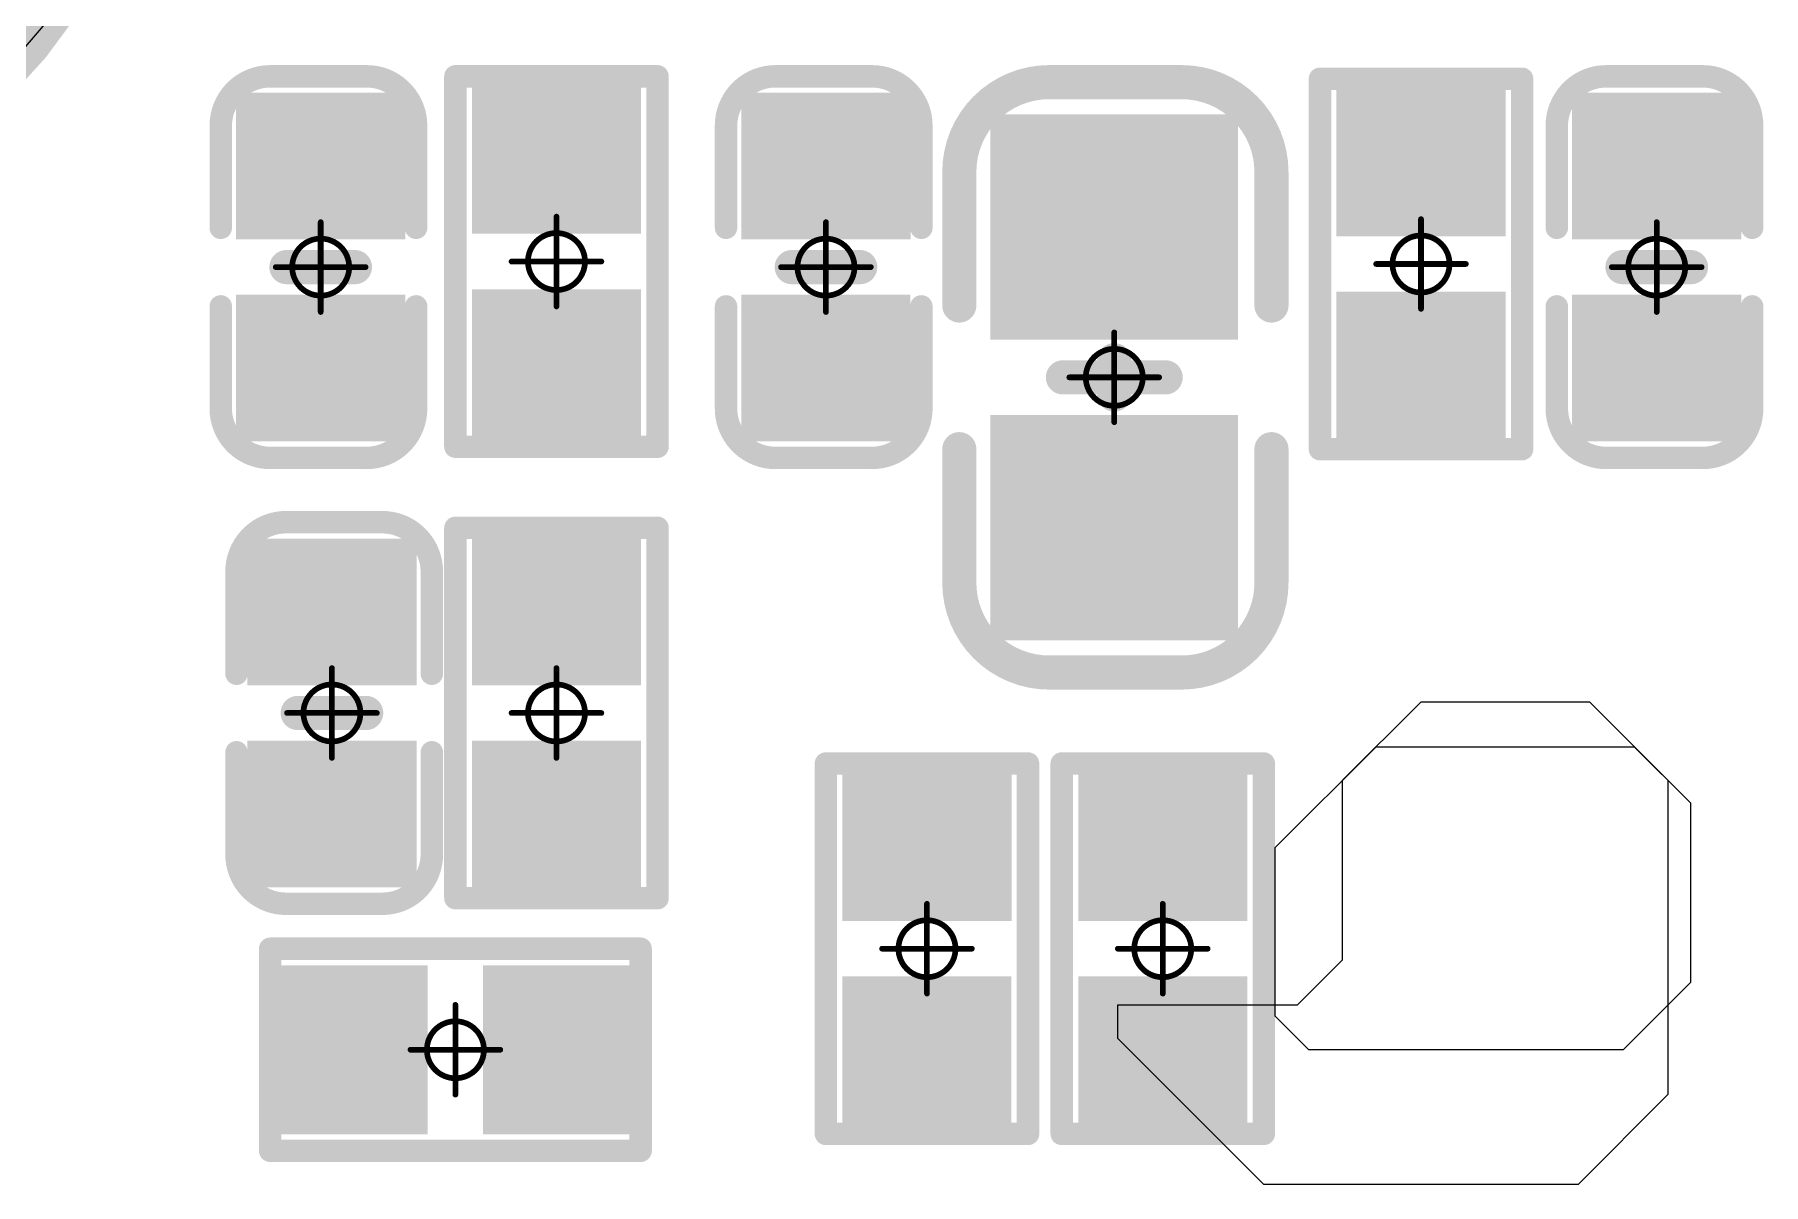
# Model space of a CAD drawing. Header units: millimetres. Extents: x 19.13 to 23.12, y 5.07 to 8.34.
# Drawn here: x 21.1321 to 21.4352, y 6.8062 to 7.0078 of the extents above; entities that cross this region are included whole.
import ezdxf

# ---------------------------------------------------------------- set-up
doc = ezdxf.new("R2010")
doc.units = ezdxf.units.MM
doc.header["$MEASUREMENT"] = 0
for name, color, linetype in [('BottomLayer', 5, 'Continuous'), ('BottomSolder', 6, 'Continuous'), ('Mechanical15', 56, 'Continuous'), ('Mechanical5', 56, 'Continuous'), ('TopLayer', 1, 'Continuous'), ('TopOverlay', 2, 'Continuous'), ('TopPaste', 8, 'Continuous'), ('TopSolder', 216, 'Continuous')]:
    doc.layers.add(name, color=color, linetype=linetype)

# ---------------------------------------------------------------- blocks, each defined once
blk = doc.blocks.new('MEC_STANDOFF_PTH_620C380P_M3_BNM_13')
at = {"layer": 'BottomLayer', "const_width": 0.12205}
blk.add_lwpolyline([(-0.06102, 0, 1), (0.06102, 0, 1)], format="xyb", close=True, dxfattribs=at)
at = {"layer": 'BottomSolder', "const_width": 0.12605}
blk.add_lwpolyline([(-0.06302, 0, 1), (0.06302, 0, 1)], format="xyb", close=True, dxfattribs=at)
at = {"layer": 'Mechanical15', "const_width": 0.001}
blk.add_lwpolyline([(0.1122, 0, 1), (-0.1122, 0, 1)], format="xyb", close=True, dxfattribs=at)
at = {"layer": 'Mechanical5'}
blk.add_line((0.09904, -0.07196), (0.08657, -0.08657), dxfattribs=at)
at = {"layer": 'TopPaste'}
blk.add_line((0.09904, -0.07196), (0.08657, -0.08657), dxfattribs=at)
at = {"layer": 'TopSolder', "const_width": 0.09849}
blk.add_lwpolyline([(-0.04924, 0, 1), (0.04924, 0, 1)], format="xyb", close=True, dxfattribs=at)
blk = doc.blocks.new('C0402_187')
at = {"layer": 'Mechanical15', "const_width": 0.001}
for points in [[(0, -0.00787), (0, 0.00788)], [(0.00788, 0), (-0.00787, 0)]]:
    blk.add_lwpolyline(points, dxfattribs=at)
at = {"layer": 'Mechanical15'}
for points, const_width in [([(-0.00025, 0.00788, 1), (0.00025, 0.00788, 1)], 0.0005), ([(0.005, 0, 1), (-0.005, 0, 1)], 0.001), ([(-0.00812, 0, 1), (-0.00762, 0, 1)], 0.0005), ([(-0.00525, 0, 1), (-0.00475, 0, 1)], 0.0005), ([(0.00475, 0, 1), (0.00525, 0, 1)], 0.0005), ([(0.00763, 0, 1), (0.00813, 0, 1)], 0.0005), ([(-0.00025, -0.00787, 1), (0.00025, -0.00787, 1)], 0.0005)]:
    blk.add_lwpolyline(points, format="xyb", close=True, dxfattribs=dict(at, const_width=const_width))
at = {"layer": 'TopLayer'}
for points in [[(-0.02657, -0.01082), (-0.00886, -0.01082), (-0.02657, 0.01083), (-0.00886, 0.01083)], [(0.00886, -0.01083), (0.02657, -0.01083), (0.00886, 0.01083), (0.02657, 0.01083)]]:
    blk.add_solid(points, dxfattribs=at)
at = {"layer": 'TopOverlay', "const_width": 0.00394}
for points in [[(-0.03346, 0.00886, -0.414214), (-0.0248, 0.01752)], [(0.0248, 0.01752, -0.414214), (0.03346, 0.00886)], [(-0.0248, -0.01673, -0.414214), (-0.03346, -0.00807)], [(0.03346, -0.00807, -0.414214), (0.0248, -0.01673)]]:
    blk.add_lwpolyline(points, format="xyb", dxfattribs=at)
at = {"layer": 'TopOverlay'}
for points, const_width in [([(-0.02578, 0.01752, 1), (-0.02382, 0.01752, 1)], 0.00197), ([(-0.02559, 0.01752, 1), (-0.02362, 0.01752, 1)], 0.00197), ([(-0.00787, 0.01752, 1), (-0.0059, 0.01752, 1)], 0.00197), ([(0.00591, 0.01752, 1), (0.00787, 0.01752, 1)], 0.00197), ([(0.02362, 0.01752, 1), (0.02559, 0.01752, 1)], 0.00197), ([(0.02382, 0.01752, 1), (0.02579, 0.01752, 1)], 0.00197), ([(-0.03445, 0.00886, 1), (-0.03248, 0.00886, 1)], 0.00197), ([(-0.03445, 0.00886, 1), (-0.03248, 0.00886, 1)], 0.00197), ([(0.03248, 0.00886, 1), (0.03445, 0.00886, 1)], 0.00197), ([(0.03248, 0.00886, 1), (0.03445, 0.00886, 1)], 0.00197), ([(-0.0015, 0.006, 1), (0.0015, 0.006, 1)], 0.003), ([(-0.0015, -0.006, 1), (0.0015, -0.006, 1)], 0.003), ([(-0.03445, -0.00807, 1), (-0.03248, -0.00807, 1)], 0.00197), ([(-0.03445, -0.00807, 1), (-0.03248, -0.00807, 1)], 0.00197), ([(0.03248, -0.00807, 1), (0.03445, -0.00807, 1)], 0.00197), ([(0.03248, -0.00807, 1), (0.03445, -0.00807, 1)], 0.00197), ([(-0.02578, -0.01673, 1), (-0.02382, -0.01673, 1)], 0.00197), ([(-0.02559, -0.01673, 1), (-0.02362, -0.01673, 1)], 0.00197), ([(-0.00787, -0.01673, 1), (-0.0059, -0.01673, 1)], 0.00197), ([(0.00591, -0.01673, 1), (0.00787, -0.01673, 1)], 0.00197), ([(0.02362, -0.01673, 1), (0.02559, -0.01673, 1)], 0.00197), ([(0.02382, -0.01673, 1), (0.02579, -0.01673, 1)], 0.00197)]:
    blk.add_lwpolyline(points, format="xyb", close=True, dxfattribs=dict(at, const_width=const_width))
for points, const_width in [([(-0.00689, 0.01752), (-0.0246, 0.01752)], 0.00394), ([(0.02461, 0.01752), (0.00689, 0.01752)], 0.00394), ([(-0.03346, -0.00807), (-0.03346, 0.00886)], 0.00394), ([(0.03346, -0.00807), (0.03346, 0.00886)], 0.00394), ([(0, -0.006), (0, 0.006)], 0.006), ([(-0.00689, -0.01673), (-0.0246, -0.01673)], 0.00394), ([(0.02461, -0.01673), (0.00689, -0.01673)], 0.00394)]:
    blk.add_lwpolyline(points, dxfattribs=dict(at, const_width=const_width))
at = {"layer": 'TopPaste'}
for points in [[(-0.02657, -0.01082), (-0.00886, -0.01082), (-0.02657, 0.01083), (-0.00886, 0.01083)], [(0.00886, -0.01083), (0.02657, -0.01083), (0.00886, 0.01083), (0.02657, 0.01083)]]:
    blk.add_solid(points, dxfattribs=at)
at = {"layer": 'TopSolder'}
for points in [[(-0.03057, -0.01482), (-0.00486, -0.01482), (-0.03057, 0.01483), (-0.00486, 0.01483)], [(0.00486, -0.01483), (0.03057, -0.01483), (0.00486, 0.01483), (0.03057, 0.01483)]]:
    blk.add_solid(points, dxfattribs=at)
blk = doc.blocks.new('C0603_188')
at = {"layer": 'Mechanical15', "const_width": 0.001}
for points in [[(0, -0.00787), (0, 0.00788)], [(0.00788, 0), (-0.00787, 0)]]:
    blk.add_lwpolyline(points, dxfattribs=at)
at = {"layer": 'Mechanical15'}
for points, const_width in [([(-0.00025, 0.00788, 1), (0.00025, 0.00788, 1)], 0.0005), ([(0.005, 0, 1), (-0.005, 0, 1)], 0.001), ([(-0.00812, 0, 1), (-0.00762, 0, 1)], 0.0005), ([(-0.00525, 0, 1), (-0.00475, 0, 1)], 0.0005), ([(0.00475, 0, 1), (0.00525, 0, 1)], 0.0005), ([(0.00763, 0, 1), (0.00813, 0, 1)], 0.0005), ([(-0.00025, -0.00787, 1), (0.00025, -0.00787, 1)], 0.0005)]:
    blk.add_lwpolyline(points, format="xyb", close=True, dxfattribs=dict(at, const_width=const_width))
at = {"layer": 'TopLayer'}
for points in [[(-0.04213, -0.01772), (-0.01063, -0.01772), (-0.04213, 0.01772), (-0.01063, 0.01772)], [(0.01063, -0.01772), (0.04213, -0.01772), (0.01063, 0.01772), (0.04213, 0.01772)]]:
    blk.add_solid(points, dxfattribs=at)
at = {"layer": 'TopOverlay', "const_width": 0.00598}
for points in [[(-0.05177, 0.01142, -0.414213), (-0.03602, 0.02717)], [(0.03602, 0.02717, -0.414213), (0.05177, 0.01142)], [(-0.03602, -0.02756, -0.414213), (-0.05177, -0.01181)], [(0.05177, -0.01181, -0.414213), (0.03602, -0.02756)]]:
    blk.add_lwpolyline(points, format="xyb", dxfattribs=at)
at = {"layer": 'TopOverlay'}
for points, const_width in [([(-0.0126, 0.02717), (-0.03602, 0.02717)], 0.00598), ([(0.03602, 0.02717), (0.0126, 0.02717)], 0.00598), ([(-0.05177, -0.01181), (-0.05177, 0.01142)], 0.00598), ([(0.05177, -0.01181), (0.05177, 0.01142)], 0.00598), ([(0, -0.009), (0, 0.009)], 0.006), ([(0, 0), (-0.003, 0)], 0.006), ([(0.003, 0), (0, 0)], 0.006), ([(-0.0126, -0.02756), (-0.03602, -0.02756)], 0.00598), ([(0.03602, -0.02756), (0.0126, -0.02756)], 0.00598)]:
    blk.add_lwpolyline(points, dxfattribs=dict(at, const_width=const_width))
for points, const_width in [([(-0.03752, 0.02717, 1), (-0.03453, 0.02717, 1)], 0.00299), ([(-0.03752, 0.02717, 1), (-0.03453, 0.02717, 1)], 0.00299), ([(-0.01409, 0.02717, 1), (-0.0111, 0.02717, 1)], 0.00299), ([(0.0111, 0.02717, 1), (0.01409, 0.02717, 1)], 0.00299), ([(0.03453, 0.02717, 1), (0.03752, 0.02717, 1)], 0.00299), ([(0.03453, 0.02717, 1), (0.03752, 0.02717, 1)], 0.00299), ([(-0.05327, 0.01142, 1), (-0.05028, 0.01142, 1)], 0.00299), ([(-0.05327, 0.01142, 1), (-0.05028, 0.01142, 1)], 0.00299), ([(0.05028, 0.01142, 1), (0.05327, 0.01142, 1)], 0.00299), ([(0.05028, 0.01142, 1), (0.05327, 0.01142, 1)], 0.00299), ([(-0.0015, 0.009, 1), (0.0015, 0.009, 1)], 0.003), ([(-0.0045, 0, 1), (-0.0015, 0, 1)], 0.003), ([(-0.0015, 0, 1), (0.0015, 0, 1)], 0.003), ([(-0.0015, 0, 1), (0.0015, 0, 1)], 0.003), ([(0.0015, 0, 1), (0.0045, 0, 1)], 0.003), ([(-0.0015, -0.009, 1), (0.0015, -0.009, 1)], 0.003), ([(-0.05327, -0.01181, 1), (-0.05028, -0.01181, 1)], 0.00299), ([(-0.05327, -0.01181, 1), (-0.05028, -0.01181, 1)], 0.00299), ([(0.05028, -0.01181, 1), (0.05327, -0.01181, 1)], 0.00299), ([(0.05028, -0.01181, 1), (0.05327, -0.01181, 1)], 0.00299), ([(-0.03752, -0.02756, 1), (-0.03453, -0.02756, 1)], 0.00299), ([(-0.03752, -0.02756, 1), (-0.03453, -0.02756, 1)], 0.00299), ([(-0.01409, -0.02756, 1), (-0.0111, -0.02756, 1)], 0.00299), ([(0.0111, -0.02756, 1), (0.01409, -0.02756, 1)], 0.00299), ([(0.03453, -0.02756, 1), (0.03752, -0.02756, 1)], 0.00299), ([(0.03453, -0.02756, 1), (0.03752, -0.02756, 1)], 0.00299)]:
    blk.add_lwpolyline(points, format="xyb", close=True, dxfattribs=dict(at, const_width=const_width))
at = {"layer": 'TopPaste'}
for points in [[(-0.04213, -0.01772), (-0.01063, -0.01772), (-0.04213, 0.01772), (-0.01063, 0.01772)], [(0.01063, -0.01772), (0.04213, -0.01772), (0.01063, 0.01772), (0.04213, 0.01772)]]:
    blk.add_solid(points, dxfattribs=at)
at = {"layer": 'TopSolder'}
for points in [[(-0.04613, -0.02172), (-0.00663, -0.02172), (-0.04613, 0.02172), (-0.00663, 0.02172)], [(0.00663, -0.02172), (0.04613, -0.02172), (0.00663, 0.02172), (0.04613, 0.02172)]]:
    blk.add_solid(points, dxfattribs=at)
blk = doc.blocks.new('C0402_194')
at = {"layer": 'Mechanical15', "const_width": 0.001}
for points in [[(0, -0.00787), (0, 0.00788)], [(0.00788, 0), (-0.00787, 0)]]:
    blk.add_lwpolyline(points, dxfattribs=at)
at = {"layer": 'Mechanical15'}
for points, const_width in [([(-0.00025, 0.00788, 1), (0.00025, 0.00788, 1)], 0.0005), ([(0.005, 0, 1), (-0.005, 0, 1)], 0.001), ([(-0.00812, 0, 1), (-0.00762, 0, 1)], 0.0005), ([(-0.00525, 0, 1), (-0.00475, 0, 1)], 0.0005), ([(0.00475, 0, 1), (0.00525, 0, 1)], 0.0005), ([(0.00763, 0, 1), (0.00813, 0, 1)], 0.0005), ([(-0.00025, -0.00787, 1), (0.00025, -0.00787, 1)], 0.0005)]:
    blk.add_lwpolyline(points, format="xyb", close=True, dxfattribs=dict(at, const_width=const_width))
at = {"layer": 'TopLayer'}
for points in [[(-0.02657, -0.01082), (-0.00886, -0.01082), (-0.02657, 0.01083), (-0.00886, 0.01083)], [(0.00886, -0.01083), (0.02657, -0.01083), (0.00886, 0.01083), (0.02657, 0.01083)]]:
    blk.add_solid(points, dxfattribs=at)
at = {"layer": 'TopOverlay', "const_width": 0.00394}
for points in [[(-0.03346, 0.00886, -0.414214), (-0.0248, 0.01752)], [(0.0248, 0.01752, -0.414214), (0.03346, 0.00886)], [(-0.0248, -0.01673, -0.414214), (-0.03346, -0.00807)], [(0.03346, -0.00807, -0.414214), (0.0248, -0.01673)]]:
    blk.add_lwpolyline(points, format="xyb", dxfattribs=at)
at = {"layer": 'TopOverlay'}
for points, const_width in [([(-0.02578, 0.01752, 1), (-0.02382, 0.01752, 1)], 0.00197), ([(-0.02559, 0.01752, 1), (-0.02362, 0.01752, 1)], 0.00197), ([(-0.00787, 0.01752, 1), (-0.0059, 0.01752, 1)], 0.00197), ([(0.00591, 0.01752, 1), (0.00787, 0.01752, 1)], 0.00197), ([(0.02362, 0.01752, 1), (0.02559, 0.01752, 1)], 0.00197), ([(0.02382, 0.01752, 1), (0.02579, 0.01752, 1)], 0.00197), ([(-0.03445, 0.00886, 1), (-0.03248, 0.00886, 1)], 0.00197), ([(-0.03445, 0.00886, 1), (-0.03248, 0.00886, 1)], 0.00197), ([(0.03248, 0.00886, 1), (0.03445, 0.00886, 1)], 0.00197), ([(0.03248, 0.00886, 1), (0.03445, 0.00886, 1)], 0.00197), ([(-0.0015, 0.006, 1), (0.0015, 0.006, 1)], 0.003), ([(-0.0015, -0.006, 1), (0.0015, -0.006, 1)], 0.003), ([(-0.03445, -0.00807, 1), (-0.03248, -0.00807, 1)], 0.00197), ([(-0.03445, -0.00807, 1), (-0.03248, -0.00807, 1)], 0.00197), ([(0.03248, -0.00807, 1), (0.03445, -0.00807, 1)], 0.00197), ([(0.03248, -0.00807, 1), (0.03445, -0.00807, 1)], 0.00197), ([(-0.02578, -0.01673, 1), (-0.02382, -0.01673, 1)], 0.00197), ([(-0.02559, -0.01673, 1), (-0.02362, -0.01673, 1)], 0.00197), ([(-0.00787, -0.01673, 1), (-0.0059, -0.01673, 1)], 0.00197), ([(0.00591, -0.01673, 1), (0.00787, -0.01673, 1)], 0.00197), ([(0.02362, -0.01673, 1), (0.02559, -0.01673, 1)], 0.00197), ([(0.02382, -0.01673, 1), (0.02579, -0.01673, 1)], 0.00197)]:
    blk.add_lwpolyline(points, format="xyb", close=True, dxfattribs=dict(at, const_width=const_width))
for points, const_width in [([(-0.00689, 0.01752), (-0.0246, 0.01752)], 0.00394), ([(0.02461, 0.01752), (0.00689, 0.01752)], 0.00394), ([(-0.03346, -0.00807), (-0.03346, 0.00886)], 0.00394), ([(0.03346, -0.00807), (0.03346, 0.00886)], 0.00394), ([(0, -0.006), (0, 0.006)], 0.006), ([(-0.00689, -0.01673), (-0.0246, -0.01673)], 0.00394), ([(0.02461, -0.01673), (0.00689, -0.01673)], 0.00394)]:
    blk.add_lwpolyline(points, dxfattribs=dict(at, const_width=const_width))
at = {"layer": 'TopPaste'}
for points in [[(-0.02657, -0.01082), (-0.00886, -0.01082), (-0.02657, 0.01083), (-0.00886, 0.01083)], [(0.00886, -0.01083), (0.02657, -0.01083), (0.00886, 0.01083), (0.02657, 0.01083)]]:
    blk.add_solid(points, dxfattribs=at)
at = {"layer": 'TopSolder'}
for points in [[(-0.03057, -0.01482), (-0.00486, -0.01482), (-0.03057, 0.01483), (-0.00486, 0.01483)], [(0.00486, -0.01483), (0.03057, -0.01483), (0.00486, 0.01483), (0.03057, 0.01483)]]:
    blk.add_solid(points, dxfattribs=at)
blk = doc.blocks.new('C0402_195')
at = {"layer": 'Mechanical15', "const_width": 0.001}
for points in [[(0, -0.00787), (0, 0.00788)], [(0.00788, 0), (-0.00787, 0)]]:
    blk.add_lwpolyline(points, dxfattribs=at)
at = {"layer": 'Mechanical15'}
for points, const_width in [([(-0.00025, 0.00788, 1), (0.00025, 0.00788, 1)], 0.0005), ([(0.005, 0, 1), (-0.005, 0, 1)], 0.001), ([(-0.00812, 0, 1), (-0.00762, 0, 1)], 0.0005), ([(-0.00525, 0, 1), (-0.00475, 0, 1)], 0.0005), ([(0.00475, 0, 1), (0.00525, 0, 1)], 0.0005), ([(0.00763, 0, 1), (0.00813, 0, 1)], 0.0005), ([(-0.00025, -0.00787, 1), (0.00025, -0.00787, 1)], 0.0005)]:
    blk.add_lwpolyline(points, format="xyb", close=True, dxfattribs=dict(at, const_width=const_width))
at = {"layer": 'TopLayer'}
for points in [[(-0.02657, -0.01082), (-0.00886, -0.01082), (-0.02657, 0.01083), (-0.00886, 0.01083)], [(0.00886, -0.01083), (0.02657, -0.01083), (0.00886, 0.01083), (0.02657, 0.01083)]]:
    blk.add_solid(points, dxfattribs=at)
at = {"layer": 'TopOverlay', "const_width": 0.00394}
for points in [[(-0.03346, 0.00886, -0.414214), (-0.0248, 0.01752)], [(0.0248, 0.01752, -0.414214), (0.03346, 0.00886)], [(-0.0248, -0.01673, -0.414214), (-0.03346, -0.00807)], [(0.03346, -0.00807, -0.414214), (0.0248, -0.01673)]]:
    blk.add_lwpolyline(points, format="xyb", dxfattribs=at)
at = {"layer": 'TopOverlay'}
for points, const_width in [([(-0.02578, 0.01752, 1), (-0.02382, 0.01752, 1)], 0.00197), ([(-0.02559, 0.01752, 1), (-0.02362, 0.01752, 1)], 0.00197), ([(-0.00787, 0.01752, 1), (-0.0059, 0.01752, 1)], 0.00197), ([(0.00591, 0.01752, 1), (0.00787, 0.01752, 1)], 0.00197), ([(0.02362, 0.01752, 1), (0.02559, 0.01752, 1)], 0.00197), ([(0.02382, 0.01752, 1), (0.02579, 0.01752, 1)], 0.00197), ([(-0.03445, 0.00886, 1), (-0.03248, 0.00886, 1)], 0.00197), ([(-0.03445, 0.00886, 1), (-0.03248, 0.00886, 1)], 0.00197), ([(0.03248, 0.00886, 1), (0.03445, 0.00886, 1)], 0.00197), ([(0.03248, 0.00886, 1), (0.03445, 0.00886, 1)], 0.00197), ([(-0.0015, 0.006, 1), (0.0015, 0.006, 1)], 0.003), ([(-0.0015, -0.006, 1), (0.0015, -0.006, 1)], 0.003), ([(-0.03445, -0.00807, 1), (-0.03248, -0.00807, 1)], 0.00197), ([(-0.03445, -0.00807, 1), (-0.03248, -0.00807, 1)], 0.00197), ([(0.03248, -0.00807, 1), (0.03445, -0.00807, 1)], 0.00197), ([(0.03248, -0.00807, 1), (0.03445, -0.00807, 1)], 0.00197), ([(-0.02578, -0.01673, 1), (-0.02382, -0.01673, 1)], 0.00197), ([(-0.02559, -0.01673, 1), (-0.02362, -0.01673, 1)], 0.00197), ([(-0.00787, -0.01673, 1), (-0.0059, -0.01673, 1)], 0.00197), ([(0.00591, -0.01673, 1), (0.00787, -0.01673, 1)], 0.00197), ([(0.02362, -0.01673, 1), (0.02559, -0.01673, 1)], 0.00197), ([(0.02382, -0.01673, 1), (0.02579, -0.01673, 1)], 0.00197)]:
    blk.add_lwpolyline(points, format="xyb", close=True, dxfattribs=dict(at, const_width=const_width))
for points, const_width in [([(-0.00689, 0.01752), (-0.0246, 0.01752)], 0.00394), ([(0.02461, 0.01752), (0.00689, 0.01752)], 0.00394), ([(-0.03346, -0.00807), (-0.03346, 0.00886)], 0.00394), ([(0.03346, -0.00807), (0.03346, 0.00886)], 0.00394), ([(0, -0.006), (0, 0.006)], 0.006), ([(-0.00689, -0.01673), (-0.0246, -0.01673)], 0.00394), ([(0.02461, -0.01673), (0.00689, -0.01673)], 0.00394)]:
    blk.add_lwpolyline(points, dxfattribs=dict(at, const_width=const_width))
at = {"layer": 'TopPaste'}
for points in [[(-0.02657, -0.01082), (-0.00886, -0.01082), (-0.02657, 0.01083), (-0.00886, 0.01083)], [(0.00886, -0.01083), (0.02657, -0.01083), (0.00886, 0.01083), (0.02657, 0.01083)]]:
    blk.add_solid(points, dxfattribs=at)
at = {"layer": 'TopSolder'}
for points in [[(-0.03057, -0.01482), (-0.00486, -0.01482), (-0.03057, 0.01483), (-0.00486, 0.01483)], [(0.00486, -0.01483), (0.03057, -0.01483), (0.00486, 0.01483), (0.03057, 0.01483)]]:
    blk.add_solid(points, dxfattribs=at)
blk = doc.blocks.new('C0402_207')
at = {"layer": 'Mechanical15', "const_width": 0.001}
for points in [[(0, 0.00788), (0, -0.00787)], [(-0.00787, 0), (0.00788, 0)]]:
    blk.add_lwpolyline(points, dxfattribs=at)
at = {"layer": 'Mechanical15'}
for points, const_width in [([(-0.00025, 0.00788, 1), (0.00025, 0.00788, 1)], 0.0005), ([(0.005, 0, 1), (-0.005, 0, 1)], 0.001), ([(-0.00812, 0, 1), (-0.00762, 0, 1)], 0.0005), ([(-0.00525, 0, 1), (-0.00475, 0, 1)], 0.0005), ([(0.00475, 0, 1), (0.00525, 0, 1)], 0.0005), ([(0.00763, 0, 1), (0.00813, 0, 1)], 0.0005), ([(-0.00025, -0.00787, 1), (0.00025, -0.00787, 1)], 0.0005)]:
    blk.add_lwpolyline(points, format="xyb", close=True, dxfattribs=dict(at, const_width=const_width))
at = {"layer": 'TopLayer'}
for points in [[(-0.02657, -0.01082), (-0.00886, -0.01082), (-0.02657, 0.01083), (-0.00886, 0.01083)], [(0.00886, -0.01083), (0.02657, -0.01083), (0.00886, 0.01083), (0.02657, 0.01083)]]:
    blk.add_solid(points, dxfattribs=at)
at = {"layer": 'TopOverlay', "const_width": 0.00394}
for points in [[(-0.03346, 0.00886, -0.414214), (-0.0248, 0.01752)], [(0.0248, 0.01752, -0.414214), (0.03346, 0.00886)], [(-0.0248, -0.01673, -0.414214), (-0.03346, -0.00807)], [(0.03346, -0.00807, -0.414214), (0.0248, -0.01673)]]:
    blk.add_lwpolyline(points, format="xyb", dxfattribs=at)
at = {"layer": 'TopOverlay'}
for points, const_width in [([(-0.02578, 0.01752, 1), (-0.02382, 0.01752, 1)], 0.00197), ([(-0.02559, 0.01752, 1), (-0.02362, 0.01752, 1)], 0.00197), ([(-0.00787, 0.01752, 1), (-0.0059, 0.01752, 1)], 0.00197), ([(0.00591, 0.01752, 1), (0.00787, 0.01752, 1)], 0.00197), ([(0.02362, 0.01752, 1), (0.02559, 0.01752, 1)], 0.00197), ([(0.02382, 0.01752, 1), (0.02579, 0.01752, 1)], 0.00197), ([(-0.03445, 0.00886, 1), (-0.03248, 0.00886, 1)], 0.00197), ([(-0.03445, 0.00886, 1), (-0.03248, 0.00886, 1)], 0.00197), ([(0.03248, 0.00886, 1), (0.03445, 0.00886, 1)], 0.00197), ([(0.03248, 0.00886, 1), (0.03445, 0.00886, 1)], 0.00197), ([(-0.0015, 0.006, 1), (0.0015, 0.006, 1)], 0.003), ([(-0.0015, -0.006, 1), (0.0015, -0.006, 1)], 0.003), ([(-0.03445, -0.00807, 1), (-0.03248, -0.00807, 1)], 0.00197), ([(-0.03445, -0.00807, 1), (-0.03248, -0.00807, 1)], 0.00197), ([(0.03248, -0.00807, 1), (0.03445, -0.00807, 1)], 0.00197), ([(0.03248, -0.00807, 1), (0.03445, -0.00807, 1)], 0.00197), ([(-0.02578, -0.01673, 1), (-0.02382, -0.01673, 1)], 0.00197), ([(-0.02559, -0.01673, 1), (-0.02362, -0.01673, 1)], 0.00197), ([(-0.00787, -0.01673, 1), (-0.0059, -0.01673, 1)], 0.00197), ([(0.00591, -0.01673, 1), (0.00787, -0.01673, 1)], 0.00197), ([(0.02362, -0.01673, 1), (0.02559, -0.01673, 1)], 0.00197), ([(0.02382, -0.01673, 1), (0.02579, -0.01673, 1)], 0.00197)]:
    blk.add_lwpolyline(points, format="xyb", close=True, dxfattribs=dict(at, const_width=const_width))
for points, const_width in [([(-0.0246, 0.01752), (-0.00689, 0.01752)], 0.00394), ([(0.00689, 0.01752), (0.02461, 0.01752)], 0.00394), ([(-0.03346, 0.00886), (-0.03346, -0.00807)], 0.00394), ([(0.03346, 0.00886), (0.03346, -0.00807)], 0.00394), ([(0, 0.006), (0, -0.006)], 0.006), ([(-0.0246, -0.01673), (-0.00689, -0.01673)], 0.00394), ([(0.00689, -0.01673), (0.02461, -0.01673)], 0.00394)]:
    blk.add_lwpolyline(points, dxfattribs=dict(at, const_width=const_width))
at = {"layer": 'TopPaste'}
for points in [[(-0.02657, -0.01082), (-0.00886, -0.01082), (-0.02657, 0.01083), (-0.00886, 0.01083)], [(0.00886, -0.01083), (0.02657, -0.01083), (0.00886, 0.01083), (0.02657, 0.01083)]]:
    blk.add_solid(points, dxfattribs=at)
at = {"layer": 'TopSolder'}
for points in [[(-0.03057, -0.01482), (-0.00486, -0.01482), (-0.03057, 0.01483), (-0.00486, 0.01483)], [(0.00486, -0.01483), (0.03057, -0.01483), (0.00486, 0.01483), (0.03057, 0.01483)]]:
    blk.add_solid(points, dxfattribs=at)
blk = doc.blocks.new('R0402_372')
at = {"layer": 'Mechanical15', "const_width": 0.001}
for points in [[(0, -0.00787), (0, 0.00787)], [(0.00787, 0), (-0.00787, 0)]]:
    blk.add_lwpolyline(points, dxfattribs=at)
at = {"layer": 'Mechanical15'}
for points, const_width in [([(-0.00025, 0.00787, 1), (0.00025, 0.00787, 1)], 0.0005), ([(0.005, 0, 1), (-0.005, 0, 1)], 0.001), ([(-0.00812, 0, 1), (-0.00762, 0, 1)], 0.0005), ([(-0.00525, 0, 1), (-0.00475, 0, 1)], 0.0005), ([(0.00475, 0, 1), (0.00525, 0, 1)], 0.0005), ([(0.00762, 0, 1), (0.00812, 0, 1)], 0.0005), ([(-0.00025, -0.00787, 1), (0.00025, -0.00787, 1)], 0.0005)]:
    blk.add_lwpolyline(points, format="xyb", close=True, dxfattribs=dict(at, const_width=const_width))
at = {"layer": 'TopLayer'}
for points in [[(-0.02657, -0.01082), (-0.00886, -0.01082), (-0.02657, 0.01083), (-0.00886, 0.01083)], [(0.00886, -0.01083), (0.02657, -0.01083), (0.00886, 0.01083), (0.02657, 0.01083)]]:
    blk.add_solid(points, dxfattribs=at)
at = {"layer": 'TopOverlay', "const_width": 0.00394}
for points in [[(0.03248, 0.01772), (-0.03248, 0.01772)], [(-0.03248, -0.01772), (-0.03248, 0.01772)], [(0.03248, -0.01772), (0.03248, 0.01772)], [(0.03248, -0.01772), (-0.03248, -0.01772)]]:
    blk.add_lwpolyline(points, dxfattribs=at)
at = {"layer": 'TopOverlay', "const_width": 0.00197}
for points in [[(-0.03346, 0.01772, 1), (-0.0315, 0.01772, 1)], [(-0.03346, 0.01772, 1), (-0.0315, 0.01772, 1)], [(0.0315, 0.01772, 1), (0.03346, 0.01772, 1)], [(0.0315, 0.01772, 1), (0.03346, 0.01772, 1)], [(-0.03346, -0.01772, 1), (-0.0315, -0.01772, 1)], [(-0.03346, -0.01772, 1), (-0.0315, -0.01772, 1)], [(0.0315, -0.01772, 1), (0.03346, -0.01772, 1)], [(0.0315, -0.01772, 1), (0.03346, -0.01772, 1)]]:
    blk.add_lwpolyline(points, format="xyb", close=True, dxfattribs=at)
at = {"layer": 'TopPaste'}
for points in [[(-0.02657, -0.01082), (-0.00886, -0.01082), (-0.02657, 0.01083), (-0.00886, 0.01083)], [(0.00886, -0.01083), (0.02657, -0.01083), (0.00886, 0.01083), (0.02657, 0.01083)]]:
    blk.add_solid(points, dxfattribs=at)
at = {"layer": 'TopSolder'}
for points in [[(-0.03057, -0.01482), (-0.00486, -0.01482), (-0.03057, 0.01483), (-0.00486, 0.01483)], [(0.00486, -0.01483), (0.03057, -0.01483), (0.00486, 0.01483), (0.03057, 0.01483)]]:
    blk.add_solid(points, dxfattribs=at)
blk = doc.blocks.new('R0402_374')
at = {"layer": 'Mechanical15', "const_width": 0.001}
for points in [[(0, -0.00787), (0, 0.00787)], [(0.00787, 0), (-0.00787, 0)]]:
    blk.add_lwpolyline(points, dxfattribs=at)
at = {"layer": 'Mechanical15'}
for points, const_width in [([(-0.00025, 0.00787, 1), (0.00025, 0.00787, 1)], 0.0005), ([(0.005, 0, 1), (-0.005, 0, 1)], 0.001), ([(-0.00812, 0, 1), (-0.00762, 0, 1)], 0.0005), ([(-0.00525, 0, 1), (-0.00475, 0, 1)], 0.0005), ([(0.00475, 0, 1), (0.00525, 0, 1)], 0.0005), ([(0.00762, 0, 1), (0.00812, 0, 1)], 0.0005), ([(-0.00025, -0.00787, 1), (0.00025, -0.00787, 1)], 0.0005)]:
    blk.add_lwpolyline(points, format="xyb", close=True, dxfattribs=dict(at, const_width=const_width))
at = {"layer": 'TopLayer'}
for points in [[(-0.02657, -0.01082), (-0.00886, -0.01082), (-0.02657, 0.01083), (-0.00886, 0.01083)], [(0.00886, -0.01083), (0.02657, -0.01083), (0.00886, 0.01083), (0.02657, 0.01083)]]:
    blk.add_solid(points, dxfattribs=at)
at = {"layer": 'TopOverlay', "const_width": 0.00394}
for points in [[(0.03248, 0.01772), (-0.03248, 0.01772)], [(-0.03248, -0.01772), (-0.03248, 0.01772)], [(0.03248, -0.01772), (0.03248, 0.01772)], [(0.03248, -0.01772), (-0.03248, -0.01772)]]:
    blk.add_lwpolyline(points, dxfattribs=at)
at = {"layer": 'TopOverlay', "const_width": 0.00197}
for points in [[(-0.03346, 0.01772, 1), (-0.0315, 0.01772, 1)], [(-0.03346, 0.01772, 1), (-0.0315, 0.01772, 1)], [(0.0315, 0.01772, 1), (0.03346, 0.01772, 1)], [(0.0315, 0.01772, 1), (0.03346, 0.01772, 1)], [(-0.03346, -0.01772, 1), (-0.0315, -0.01772, 1)], [(-0.03346, -0.01772, 1), (-0.0315, -0.01772, 1)], [(0.0315, -0.01772, 1), (0.03346, -0.01772, 1)], [(0.0315, -0.01772, 1), (0.03346, -0.01772, 1)]]:
    blk.add_lwpolyline(points, format="xyb", close=True, dxfattribs=at)
at = {"layer": 'TopPaste'}
for points in [[(-0.02657, -0.01082), (-0.00886, -0.01082), (-0.02657, 0.01083), (-0.00886, 0.01083)], [(0.00886, -0.01083), (0.02657, -0.01083), (0.00886, 0.01083), (0.02657, 0.01083)]]:
    blk.add_solid(points, dxfattribs=at)
at = {"layer": 'TopSolder'}
for points in [[(-0.03057, -0.01482), (-0.00486, -0.01482), (-0.03057, 0.01483), (-0.00486, 0.01483)], [(0.00486, -0.01483), (0.03057, -0.01483), (0.00486, 0.01483), (0.03057, 0.01483)]]:
    blk.add_solid(points, dxfattribs=at)
blk = doc.blocks.new('R0402_379')
at = {"layer": 'Mechanical15', "const_width": 0.001}
for points in [[(0, 0.00787), (0, -0.00787)], [(-0.00787, 0), (0.00787, 0)]]:
    blk.add_lwpolyline(points, dxfattribs=at)
at = {"layer": 'Mechanical15'}
for points, const_width in [([(-0.00025, 0.00787, 1), (0.00025, 0.00787, 1)], 0.0005), ([(0.005, 0, 1), (-0.005, 0, 1)], 0.001), ([(-0.00812, 0, 1), (-0.00762, 0, 1)], 0.0005), ([(-0.00525, 0, 1), (-0.00475, 0, 1)], 0.0005), ([(0.00475, 0, 1), (0.00525, 0, 1)], 0.0005), ([(0.00762, 0, 1), (0.00812, 0, 1)], 0.0005), ([(-0.00025, -0.00787, 1), (0.00025, -0.00787, 1)], 0.0005)]:
    blk.add_lwpolyline(points, format="xyb", close=True, dxfattribs=dict(at, const_width=const_width))
at = {"layer": 'TopLayer'}
for points in [[(-0.02657, -0.01082), (-0.00886, -0.01082), (-0.02657, 0.01083), (-0.00886, 0.01083)], [(0.00886, -0.01083), (0.02657, -0.01083), (0.00886, 0.01083), (0.02657, 0.01083)]]:
    blk.add_solid(points, dxfattribs=at)
at = {"layer": 'TopOverlay', "const_width": 0.00394}
for points in [[(-0.03248, 0.01772), (0.03248, 0.01772)], [(-0.03248, 0.01772), (-0.03248, -0.01772)], [(0.03248, 0.01772), (0.03248, -0.01772)], [(-0.03248, -0.01772), (0.03248, -0.01772)]]:
    blk.add_lwpolyline(points, dxfattribs=at)
at = {"layer": 'TopOverlay', "const_width": 0.00197}
for points in [[(-0.03346, 0.01772, 1), (-0.0315, 0.01772, 1)], [(-0.03346, 0.01772, 1), (-0.0315, 0.01772, 1)], [(0.0315, 0.01772, 1), (0.03346, 0.01772, 1)], [(0.0315, 0.01772, 1), (0.03346, 0.01772, 1)], [(-0.03346, -0.01772, 1), (-0.0315, -0.01772, 1)], [(-0.03346, -0.01772, 1), (-0.0315, -0.01772, 1)], [(0.0315, -0.01772, 1), (0.03346, -0.01772, 1)], [(0.0315, -0.01772, 1), (0.03346, -0.01772, 1)]]:
    blk.add_lwpolyline(points, format="xyb", close=True, dxfattribs=at)
at = {"layer": 'TopPaste'}
for points in [[(-0.02657, -0.01082), (-0.00886, -0.01082), (-0.02657, 0.01083), (-0.00886, 0.01083)], [(0.00886, -0.01083), (0.02657, -0.01083), (0.00886, 0.01083), (0.02657, 0.01083)]]:
    blk.add_solid(points, dxfattribs=at)
at = {"layer": 'TopSolder'}
for points in [[(-0.03057, -0.01482), (-0.00486, -0.01482), (-0.03057, 0.01483), (-0.00486, 0.01483)], [(0.00486, -0.01483), (0.03057, -0.01483), (0.00486, 0.01483), (0.03057, 0.01483)]]:
    blk.add_solid(points, dxfattribs=at)
blk = doc.blocks.new('R0402_380')
at = {"layer": 'Mechanical15', "const_width": 0.001}
for points in [[(0, 0.00787), (0, -0.00787)], [(-0.00787, 0), (0.00787, 0)]]:
    blk.add_lwpolyline(points, dxfattribs=at)
at = {"layer": 'Mechanical15'}
for points, const_width in [([(-0.00025, 0.00787, 1), (0.00025, 0.00787, 1)], 0.0005), ([(0.005, 0, 1), (-0.005, 0, 1)], 0.001), ([(-0.00812, 0, 1), (-0.00762, 0, 1)], 0.0005), ([(-0.00525, 0, 1), (-0.00475, 0, 1)], 0.0005), ([(0.00475, 0, 1), (0.00525, 0, 1)], 0.0005), ([(0.00762, 0, 1), (0.00812, 0, 1)], 0.0005), ([(-0.00025, -0.00787, 1), (0.00025, -0.00787, 1)], 0.0005)]:
    blk.add_lwpolyline(points, format="xyb", close=True, dxfattribs=dict(at, const_width=const_width))
at = {"layer": 'TopLayer'}
for points in [[(-0.02657, -0.01082), (-0.00886, -0.01082), (-0.02657, 0.01083), (-0.00886, 0.01083)], [(0.00886, -0.01083), (0.02657, -0.01083), (0.00886, 0.01083), (0.02657, 0.01083)]]:
    blk.add_solid(points, dxfattribs=at)
at = {"layer": 'TopOverlay', "const_width": 0.00394}
for points in [[(-0.03248, 0.01772), (0.03248, 0.01772)], [(-0.03248, 0.01772), (-0.03248, -0.01772)], [(0.03248, 0.01772), (0.03248, -0.01772)], [(-0.03248, -0.01772), (0.03248, -0.01772)]]:
    blk.add_lwpolyline(points, dxfattribs=at)
at = {"layer": 'TopOverlay', "const_width": 0.00197}
for points in [[(-0.03346, 0.01772, 1), (-0.0315, 0.01772, 1)], [(-0.03346, 0.01772, 1), (-0.0315, 0.01772, 1)], [(0.0315, 0.01772, 1), (0.03346, 0.01772, 1)], [(0.0315, 0.01772, 1), (0.03346, 0.01772, 1)], [(-0.03346, -0.01772, 1), (-0.0315, -0.01772, 1)], [(-0.03346, -0.01772, 1), (-0.0315, -0.01772, 1)], [(0.0315, -0.01772, 1), (0.03346, -0.01772, 1)], [(0.0315, -0.01772, 1), (0.03346, -0.01772, 1)]]:
    blk.add_lwpolyline(points, format="xyb", close=True, dxfattribs=at)
at = {"layer": 'TopPaste'}
for points in [[(-0.02657, -0.01082), (-0.00886, -0.01082), (-0.02657, 0.01083), (-0.00886, 0.01083)], [(0.00886, -0.01083), (0.02657, -0.01083), (0.00886, 0.01083), (0.02657, 0.01083)]]:
    blk.add_solid(points, dxfattribs=at)
at = {"layer": 'TopSolder'}
for points in [[(-0.03057, -0.01482), (-0.00486, -0.01482), (-0.03057, 0.01483), (-0.00486, 0.01483)], [(0.00486, -0.01483), (0.03057, -0.01483), (0.00486, 0.01483), (0.03057, 0.01483)]]:
    blk.add_solid(points, dxfattribs=at)
blk = doc.blocks.new('R0402_381')
at = {"layer": 'Mechanical15', "const_width": 0.001}
for points in [[(0, 0.00787), (0, -0.00787)], [(-0.00787, 0), (0.00787, 0)]]:
    blk.add_lwpolyline(points, dxfattribs=at)
at = {"layer": 'Mechanical15'}
for points, const_width in [([(-0.00025, 0.00787, 1), (0.00025, 0.00787, 1)], 0.0005), ([(0.005, 0, 1), (-0.005, 0, 1)], 0.001), ([(-0.00812, 0, 1), (-0.00762, 0, 1)], 0.0005), ([(-0.00525, 0, 1), (-0.00475, 0, 1)], 0.0005), ([(0.00475, 0, 1), (0.00525, 0, 1)], 0.0005), ([(0.00762, 0, 1), (0.00812, 0, 1)], 0.0005), ([(-0.00025, -0.00787, 1), (0.00025, -0.00787, 1)], 0.0005)]:
    blk.add_lwpolyline(points, format="xyb", close=True, dxfattribs=dict(at, const_width=const_width))
at = {"layer": 'TopLayer'}
for points in [[(-0.02657, -0.01082), (-0.00886, -0.01082), (-0.02657, 0.01083), (-0.00886, 0.01083)], [(0.00886, -0.01083), (0.02657, -0.01083), (0.00886, 0.01083), (0.02657, 0.01083)]]:
    blk.add_solid(points, dxfattribs=at)
at = {"layer": 'TopOverlay', "const_width": 0.00394}
for points in [[(-0.03248, 0.01772), (0.03248, 0.01772)], [(-0.03248, 0.01772), (-0.03248, -0.01772)], [(0.03248, 0.01772), (0.03248, -0.01772)], [(-0.03248, -0.01772), (0.03248, -0.01772)]]:
    blk.add_lwpolyline(points, dxfattribs=at)
at = {"layer": 'TopOverlay', "const_width": 0.00197}
for points in [[(-0.03346, 0.01772, 1), (-0.0315, 0.01772, 1)], [(-0.03346, 0.01772, 1), (-0.0315, 0.01772, 1)], [(0.0315, 0.01772, 1), (0.03346, 0.01772, 1)], [(0.0315, 0.01772, 1), (0.03346, 0.01772, 1)], [(-0.03346, -0.01772, 1), (-0.0315, -0.01772, 1)], [(-0.03346, -0.01772, 1), (-0.0315, -0.01772, 1)], [(0.0315, -0.01772, 1), (0.03346, -0.01772, 1)], [(0.0315, -0.01772, 1), (0.03346, -0.01772, 1)]]:
    blk.add_lwpolyline(points, format="xyb", close=True, dxfattribs=at)
at = {"layer": 'TopPaste'}
for points in [[(-0.02657, -0.01082), (-0.00886, -0.01082), (-0.02657, 0.01083), (-0.00886, 0.01083)], [(0.00886, -0.01083), (0.02657, -0.01083), (0.00886, 0.01083), (0.02657, 0.01083)]]:
    blk.add_solid(points, dxfattribs=at)
at = {"layer": 'TopSolder'}
for points in [[(-0.03057, -0.01482), (-0.00486, -0.01482), (-0.03057, 0.01483), (-0.00486, 0.01483)], [(0.00486, -0.01483), (0.03057, -0.01483), (0.00486, 0.01483), (0.03057, 0.01483)]]:
    blk.add_solid(points, dxfattribs=at)
blk = doc.blocks.new('R0402_397')
at = {"layer": 'Mechanical15', "const_width": 0.001}
for points in [[(0, 0.00787), (0, -0.00787)], [(0.00787, 0), (-0.00787, 0)]]:
    blk.add_lwpolyline(points, dxfattribs=at)
at = {"layer": 'Mechanical15'}
for points, const_width in [([(-0.00025, 0.00787, 1), (0.00025, 0.00787, 1)], 0.0005), ([(0.005, 0, 1), (-0.005, 0, 1)], 0.001), ([(-0.00812, 0, 1), (-0.00762, 0, 1)], 0.0005), ([(-0.00525, 0, 1), (-0.00475, 0, 1)], 0.0005), ([(0.00475, 0, 1), (0.00525, 0, 1)], 0.0005), ([(0.00762, 0, 1), (0.00812, 0, 1)], 0.0005), ([(-0.00025, -0.00787, 1), (0.00025, -0.00787, 1)], 0.0005)]:
    blk.add_lwpolyline(points, format="xyb", close=True, dxfattribs=dict(at, const_width=const_width))
at = {"layer": 'TopLayer'}
for points in [[(-0.02657, -0.01082), (-0.00886, -0.01082), (-0.02657, 0.01083), (-0.00886, 0.01083)], [(0.00886, -0.01083), (0.02657, -0.01083), (0.00886, 0.01083), (0.02657, 0.01083)]]:
    blk.add_solid(points, dxfattribs=at)
at = {"layer": 'TopOverlay', "const_width": 0.00394}
for points in [[(0.03248, 0.01772), (-0.03248, 0.01772)], [(-0.03248, 0.01772), (-0.03248, -0.01772)], [(0.03248, 0.01772), (0.03248, -0.01772)], [(0.03248, -0.01772), (-0.03248, -0.01772)]]:
    blk.add_lwpolyline(points, dxfattribs=at)
at = {"layer": 'TopOverlay', "const_width": 0.00197}
for points in [[(-0.03346, 0.01772, 1), (-0.0315, 0.01772, 1)], [(-0.03346, 0.01772, 1), (-0.0315, 0.01772, 1)], [(0.0315, 0.01772, 1), (0.03346, 0.01772, 1)], [(0.0315, 0.01772, 1), (0.03346, 0.01772, 1)], [(-0.03346, -0.01772, 1), (-0.0315, -0.01772, 1)], [(-0.03346, -0.01772, 1), (-0.0315, -0.01772, 1)], [(0.0315, -0.01772, 1), (0.03346, -0.01772, 1)], [(0.0315, -0.01772, 1), (0.03346, -0.01772, 1)]]:
    blk.add_lwpolyline(points, format="xyb", close=True, dxfattribs=at)
at = {"layer": 'TopPaste'}
for points in [[(-0.02657, -0.01082), (-0.00886, -0.01082), (-0.02657, 0.01083), (-0.00886, 0.01083)], [(0.00886, -0.01083), (0.02657, -0.01083), (0.00886, 0.01083), (0.02657, 0.01083)]]:
    blk.add_solid(points, dxfattribs=at)
at = {"layer": 'TopSolder'}
for points in [[(-0.03057, -0.01482), (-0.00486, -0.01482), (-0.03057, 0.01483), (-0.00486, 0.01483)], [(0.00486, -0.01483), (0.03057, -0.01483), (0.00486, 0.01483), (0.03057, 0.01483)]]:
    blk.add_solid(points, dxfattribs=at)

msp = doc.modelspace()

# ---------------------------------------------------------------- linework, layer by layer
at = {"layer": 'BottomLayer'}
for p, q in [((21.34956, 6.86524), (21.36727, 6.88295)), ((21.36727, 6.88295), (21.41255, 6.88295)), ((21.41255, 6.88295), (21.42239, 6.87311)), ((21.42239, 6.87311), (21.42239, 6.84161)), ((21.34956, 6.83571), (21.34956, 6.86524)), ((21.42239, 6.84161), (21.41058, 6.8298)), ((21.35546, 6.8298), (21.34956, 6.83571)), ((21.41058, 6.8298), (21.35546, 6.8298))]:
    msp.add_line(p, q, dxfattribs=at)
at = {"layer": 'TopLayer'}
for p, q in [((21.36137, 6.87705), (21.37515, 6.89083)), ((21.37515, 6.89083), (21.40467, 6.89083)), ((21.40467, 6.89083), (21.41845, 6.87705)), ((21.36137, 6.84555), (21.36137, 6.87705)), ((21.41845, 6.87705), (21.41845, 6.82193)), ((21.35349, 6.83768), (21.36137, 6.84555)), ((21.322, 6.83177), (21.322, 6.83768)), ((21.322, 6.83768), (21.35349, 6.83768)), ((21.34759, 6.80618), (21.322, 6.83177)), ((21.41845, 6.82193), (21.4027, 6.80618)), ((21.4027, 6.80618), (21.34759, 6.80618))]:
    msp.add_line(p, q, dxfattribs=at)

# ---------------------------------------------------------------- block references
msp.add_blockref('MEC_STANDOFF_PTH_620C380P_M3_BNM_13', (21.03656, 7.08374))
for name, p, rotation in [('C0402_195', (21.18223, 6.96705), 90), ('R0402_380', (21.22357, 6.96803), 270), ('C0402_187', (21.27082, 6.96705), 90), ('C0603_188', (21.32137, 6.94772), 90), ('R0402_381', (21.37515, 6.9676), 270), ('C0402_194', (21.41648, 6.96705), 90), ('C0402_207', (21.1842, 6.88886), 270), ('R0402_379', (21.22357, 6.88886), 270), ('R0402_372', (21.28853, 6.84752), 90), ('R0402_374', (21.32987, 6.84752), 90), ('R0402_397', (21.20585, 6.8298), 180)]:
    msp.add_blockref(name, p, dxfattribs=dict(rotation=rotation))

doc.saveas('drawing.dxf')
